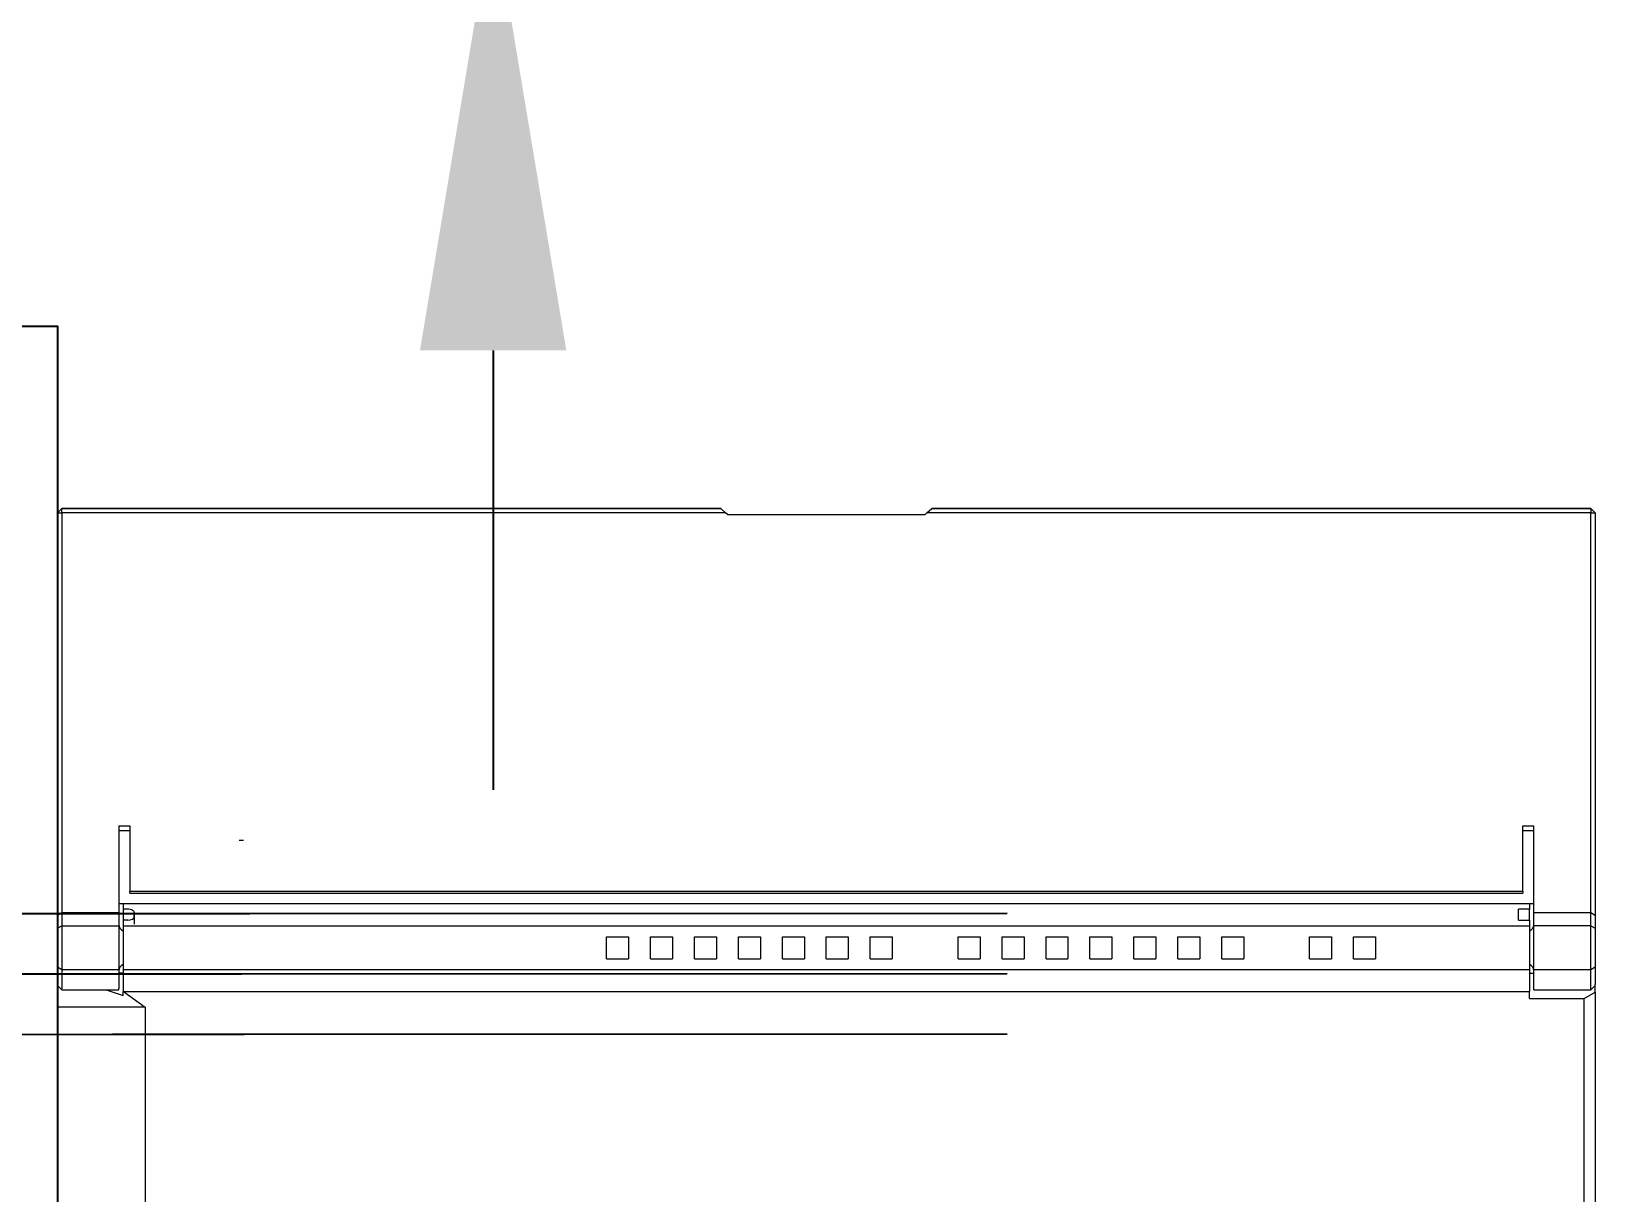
# Model space of a CAD drawing. Header units: millimetres. Extents: x -3630 to 1270, y -52213 to -49192.
# Drawn here: x -1351.1 to -1279.7, y -51683.1 to -51630.3 of the extents above; entities that cross this region are included whole.
import ezdxf

# ---------------------------------------------------------------- set-up
doc = ezdxf.new("R2010")
doc.units = ezdxf.units.MM
doc.linetypes.add('CENTER', pattern=[2, 1.25, -0.25, 0.25, -0.25])
doc.layers.add('1', color=1, linetype='CENTER')
doc.styles.add('HZ', font='')
doc.styles.get('HZ').set_extended_font_data('SimSun')
doc.dimstyles.new('30', dxfattribs={"dimtxt": 30, "dimasz": 20, "dimexe": 6, "dimexo": 0, "dimgap": 6, "dimtad": 1, "dimtoh": 1, "dimdec": 1, "dimzin": 9, "dimdsep": 46, "dimtxsty": 'HZ', "dimcen": 0, "dimclrd": 1, "dimclre": 1, "dimclrt": 1, "dimadec": 0, "dimazin": 0, "dimtfac": 1, "dimtdec": 1, "dimtmove": 0, "dimatfit": 3, "dimfxl": 1, "dimlwd": -1, "dimlwe": -1, "dimarcsym": 0})

# ---------------------------------------------------------------- blocks, each defined once
blk = doc.blocks.new('IOT控制器')
at = {"layer": '1', "color": 7, "linetype": 'Continuous', "lineweight": 18}
for p, q in [((692.3556906697493, 585.3652587912683), (692.5556906697464, 585.5652644266072)), ((692.3556906697493, 585.3646101305523), (692.5556906697464, 585.5646214796932)), ((692.3556906697493, 585.3646101305523), (692.5556906697464, 585.3653091531362)), ((692.3556906697493, 585.3646101305523), (692.3556906697493, 585.3652587912683)), ((692.3556906697493, 567.3922229315713), (692.3556906697493, 585.3646101305523)), ((722.3731218182991, 585.5652644266072), (692.5556906697464, 585.5652644266072)), ((692.5556906697464, 585.5652644266072), (692.5556906697464, 585.5646214796932)), ((692.5556906697464, 585.5646214796932), (722.5544046673574, 585.5646214796932)), ((692.5556906697464, 585.3653091531362), (692.5556906697464, 585.5646214796932)), ((722.7735800266171, 585.3653091531362), (692.5556906697464, 585.3653091531362)), ((692.5556906697464, 585.3653091531362), (692.5556906697464, 567.4095924923482)), ((722.5544046673574, 585.5646214796932), (722.3731218182991, 585.5652644266072)), ((722.5544046673574, 585.5646214796932), (722.7735800266171, 585.3653091531362)), ((722.8556906697493, 585.2835087575722), (722.7735800266171, 585.3653091531362)), ((731.9378013128778, 585.3653091531362), (731.8556906697493, 585.2835087575722)), ((731.9378013128778, 585.3653091531362), (732.1569766721375, 585.5646214796932)), ((762.1556906697483, 585.3653091531362), (731.9378013128778, 585.3653091531362)), ((732.3382595211995, 585.5652644266072), (732.1569766721375, 585.5646214796932)), ((732.1569766721375, 585.5646214796932), (762.1556906697483, 585.5646214796932)), ((762.1556906697483, 585.5652644266072), (732.3382595211995, 585.5652644266072)), ((762.1556906697483, 585.5652644266072), (762.3556906697493, 585.3652587912683)), ((762.1556906697483, 585.5646214796932), (762.1556906697483, 585.5652644266072)), ((762.1556906697483, 585.5646214796932), (762.3556906697493, 585.3646101305523)), ((762.1556906697483, 585.5646214796932), (762.1556906697483, 585.3653091531362)), ((762.1556906697483, 585.3653091531362), (762.3556906697493, 585.3646101305523)), ((762.1556906697483, 567.4095924923482), (762.1556906697483, 585.3653091531362)), ((762.3556906697493, 585.3652587912683), (762.3556906697493, 585.3646101305523)), ((762.3556906697493, 585.3646101305523), (762.3556906697493, 567.3922229315713)), ((722.8556906697493, 585.2835087575722), (731.8556906697493, 585.2835087575722)), ((695.1556906697485, 571.1175069223673), (695.1556906697485, 567.4095924923482)), ((695.1556906697485, 571.1175069223673), (695.6556906697485, 571.1175069223673)), ((695.6556906697485, 571.1175069223673), (695.6556906697485, 568.1288421484812)), ((759.0556906697461, 568.1288421484812), (759.0556906697461, 571.1175069223673)), ((759.0556906697461, 571.1175069223673), (759.5556906697461, 571.1175069223673)), ((759.5556906697461, 567.4095924923482), (759.5556906697461, 571.1175069223673)), ((695.1556906697485, 570.9012136179432), (695.6556906697485, 570.9012136179432)), ((700.6299479503805, 570.4620007765936), (700.8299479503776, 570.4612397162116)), ((759.0556906697461, 570.9012136179432), (759.5556906697461, 570.9012136179432)), ((695.3556906697493, 567.5642779780093), (695.1556750447496, 567.5642779780093)), ((759.3556906697493, 567.5642779780093), (695.3556906697493, 567.5642779780093)), ((695.3556906697493, 567.5642779780093), (695.3556906697493, 567.3142779780093)), ((695.6556906697485, 568.0428205498853), (695.6556906697485, 568.1288421484812)), ((759.0556906697461, 568.1288421484812), (695.6556906697485, 568.1288421484812)), ((695.6556906697485, 568.0428205498853), (759.0556906697461, 568.0428205498853)), ((759.0556906697461, 568.1288421484812), (759.0556906697461, 568.0428205498853)), ((759.5557062947491, 567.5642779780093), (759.3556906697493, 567.5642779780093)), ((759.3556906697493, 567.5642779780093), (759.3556906697493, 567.3142779780093)), ((692.3556906697493, 566.8469068294382), (692.3556906697493, 567.3922229315713)), ((692.3556906697493, 566.5349832111012), (692.3556906697493, 566.8469068294382)), ((692.5556906697464, 567.4095924923482), (692.5556906697464, 567.0200809908222)), ((692.5556906697464, 567.0200809908222), (692.5556906697464, 566.7081573724893)), ((695.1556906697485, 567.4095924923482), (695.1556906697485, 567.0200809908222)), ((695.1556906697485, 567.0200809908222), (695.1556906697485, 566.7081573724893)), ((695.3556906697493, 567.3142779780093), (695.3556906697493, 566.8142865524742)), ((695.5556906697464, 567.3142779780093), (695.3556906697493, 567.3142779780093)), ((695.3556906697493, 566.8142779780093), (695.3556906697493, 566.5642779780093)), ((695.5556906697464, 566.8142779780093), (695.3556906697493, 566.8142779780093)), ((695.8556906697493, 566.9642779780103), (695.8556906697493, 567.1642779780112)), ((758.8556906697493, 566.8142779780093), (758.8556906697493, 567.3142779780093)), ((759.3556906697493, 567.3142779780093), (758.8556906697493, 567.3142779780093)), ((758.8556906697493, 566.8142779780093), (759.3556906697493, 566.8142779780093)), ((759.3556906697493, 566.8142865524742), (759.3556906697493, 567.3142779780093)), ((759.3556906697493, 566.8142779780093), (759.3556906697493, 566.5642779780093)), ((759.5556906697461, 567.0200809908222), (759.5556906697461, 567.4095924923482)), ((759.5556906697461, 566.7081573724893), (759.5556906697461, 567.0200809908222)), ((762.1556906697483, 567.0200809908222), (762.1556906697483, 567.4095924923482)), ((762.1556906697483, 566.7081573724893), (762.1556906697483, 567.0200809908222)), ((762.3556906697493, 567.3922229315713), (762.3556906697493, 566.8469068294382)), ((762.3556906697493, 566.8469068294382), (762.3556906697493, 566.5349832111012)), ((692.3556906697493, 566.2751292357342), (692.3556906697493, 566.5349832111012)), ((692.3556906697493, 564.8524795728903), (692.3556906697493, 566.2751292357342)), ((692.5556906697464, 566.7081573724893), (692.5556906697464, 566.2750674135413)), ((692.5556906697464, 566.2750674135413), (692.5556906697464, 564.8524177506972)), ((695.1556906697485, 566.7081573724893), (695.1556906697485, 566.2750674135413)), ((695.1556906697485, 566.2750674135413), (695.1556906697485, 564.8524177506972)), ((695.3556906697493, 566.5642779780093), (695.3556906697493, 564.5642779780093)), ((695.3556906697493, 566.5642779780093), (759.3556906697493, 566.5642779780093)), ((759.3556906697493, 566.5642779780093), (759.3556906697493, 564.5642779780093)), ((759.5556906697461, 566.2750674135413), (759.5556906697461, 566.7081573724893)), ((759.5556906697461, 564.8524177506972), (759.5556906697461, 566.2750674135413)), ((762.1556906697483, 566.2750674135413), (762.1556906697483, 566.7081573724893)), ((762.1556906697483, 564.8524177506972), (762.1556906697483, 566.2750674135413)), ((762.3556906697493, 566.5349832111012), (762.3556906697493, 566.2751292357342)), ((762.3556906697493, 566.2751292357342), (762.3556906697493, 564.8524795728903)), ((717.3556906697493, 566.0642779780093), (718.3556906697493, 566.0642779780093)), ((717.3556906697493, 565.0642779780093), (717.3556906697493, 566.0642779780093)), ((718.3556906697493, 566.0642779780093), (718.3556906697493, 565.0642779780093)), ((719.3556906697493, 566.0642779780093), (720.3556906697493, 566.0642779780093)), ((719.3556906697493, 565.0642779780093), (719.3556906697493, 566.0642779780093)), ((720.3556906697493, 566.0642779780093), (720.3556906697493, 565.0642779780093)), ((721.3556906697493, 566.0642779780093), (722.3556906697493, 566.0642779780093)), ((721.3556906697493, 565.0642779780093), (721.3556906697493, 566.0642779780093)), ((722.3556906697493, 566.0642779780093), (722.3556906697493, 565.0642779780093)), ((723.3556906697493, 566.0642779780093), (724.3556906697493, 566.0642779780093)), ((723.3556906697493, 565.0642779780093), (723.3556906697493, 566.0642779780093)), ((724.3556906697493, 566.0642779780093), (724.3556906697493, 565.0642779780093)), ((725.3556906697493, 566.0642779780093), (726.3556906697493, 566.0642779780093)), ((725.3556906697493, 565.0642779780093), (725.3556906697493, 566.0642779780093)), ((726.3556906697493, 566.0642779780093), (726.3556906697493, 565.0642779780093)), ((727.3556906697493, 566.0642779780093), (728.3556906697493, 566.0642779780093)), ((727.3556906697493, 565.0642779780093), (727.3556906697493, 566.0642779780093)), ((728.3556906697493, 566.0642779780093), (728.3556906697493, 565.0642779780093)), ((729.3556906697493, 566.0642779780093), (730.3556906697493, 566.0642779780093)), ((729.3556906697493, 565.0642779780093), (729.3556906697493, 566.0642779780093)), ((730.3556906697493, 566.0642779780093), (730.3556906697493, 565.0642779780093)), ((733.3556906697493, 566.0642779780093), (734.3556906697493, 566.0642779780093)), ((733.3556906697493, 565.0642779780093), (733.3556906697493, 566.0642779780093)), ((734.3556906697493, 566.0642779780093), (734.3556906697493, 565.0642779780093)), ((735.3556906697493, 566.0642779780093), (736.3556906697493, 566.0642779780093)), ((735.3556906697493, 565.0642779780093), (735.3556906697493, 566.0642779780093)), ((736.3556906697493, 566.0642779780093), (736.3556906697493, 565.0642779780093)), ((737.3556906697493, 566.0642779780093), (738.3556906697493, 566.0642779780093)), ((737.3556906697493, 565.0642779780093), (737.3556906697493, 566.0642779780093)), ((738.3556906697493, 566.0642779780093), (738.3556906697493, 565.0642779780093)), ((739.3556906697493, 566.0642779780093), (740.3556906697493, 566.0642779780093)), ((739.3556906697493, 565.0642779780093), (739.3556906697493, 566.0642779780093)), ((740.3556906697493, 566.0642779780093), (740.3556906697493, 565.0642779780093)), ((741.3556906697493, 566.0642779780093), (742.3556906697493, 566.0642779780093)), ((741.3556906697493, 565.0642779780093), (741.3556906697493, 566.0642779780093)), ((742.3556906697493, 566.0642779780093), (742.3556906697493, 565.0642779780093)), ((743.3556906697493, 566.0642779780093), (744.3556906697493, 566.0642779780093)), ((743.3556906697493, 565.0642779780093), (743.3556906697493, 566.0642779780093)), ((744.3556906697493, 566.0642779780093), (744.3556906697493, 565.0642779780093)), ((745.3556906697493, 566.0642779780093), (746.3556906697493, 566.0642779780093)), ((745.3556906697493, 565.0642779780093), (745.3556906697493, 566.0642779780093)), ((746.3556906697493, 566.0642779780093), (746.3556906697493, 565.0642779780093)), ((749.3556906697493, 566.0642779780093), (750.3556906697493, 566.0642779780093)), ((749.3556906697493, 565.0642779780093), (749.3556906697493, 566.0642779780093)), ((750.3556906697493, 566.0642779780093), (750.3556906697493, 565.0642779780093)), ((751.3556906697493, 566.0642779780093), (752.3556906697493, 566.0642779780093)), ((751.3556906697493, 565.0642779780093), (751.3556906697493, 566.0642779780093)), ((752.3556906697493, 566.0642779780093), (752.3556906697493, 565.0642779780093)), ((692.3556906697493, 564.5927183308113), (692.3556906697493, 564.8524795728903)), ((692.5556906697464, 564.8524177506972), (692.5556906697464, 564.4194823472342)), ((695.1556906697485, 564.8524177506972), (695.1556906697485, 564.4194823472342)), ((717.3556906697493, 565.0642779780093), (718.3556906697493, 565.0642779780093)), ((719.3556906697493, 565.0642779780093), (720.3556906697493, 565.0642779780093)), ((721.3556906697493, 565.0642779780093), (722.3556906697493, 565.0642779780093)), ((723.3556906697493, 565.0642779780093), (724.3556906697493, 565.0642779780093)), ((725.3556906697493, 565.0642779780093), (726.3556906697493, 565.0642779780093)), ((727.3556906697493, 565.0642779780093), (728.3556906697493, 565.0642779780093)), ((729.3556906697493, 565.0642779780093), (730.3556906697493, 565.0642779780093)), ((733.3556906697493, 565.0642779780093), (734.3556906697493, 565.0642779780093)), ((735.3556906697493, 565.0642779780093), (736.3556906697493, 565.0642779780093)), ((737.3556906697493, 565.0642779780093), (738.3556906697493, 565.0642779780093)), ((739.3556906697493, 565.0642779780093), (740.3556906697493, 565.0642779780093)), ((741.3556906697493, 565.0642779780093), (742.3556906697493, 565.0642779780093)), ((743.3556906697493, 565.0642779780093), (744.3556906697493, 565.0642779780093)), ((745.3556906697493, 565.0642779780093), (746.3556906697493, 565.0642779780093)), ((749.3556906697493, 565.0642779780093), (750.3556906697493, 565.0642779780093)), ((751.3556906697493, 565.0642779780093), (752.3556906697493, 565.0642779780093)), ((759.5556906697461, 564.4194823472342), (759.5556906697461, 564.8524177506972)), ((762.1556906697483, 564.4194823472342), (762.1556906697483, 564.8524177506972)), ((762.3556906697493, 564.8524795728903), (762.3556906697493, 564.5927183308113)), ((692.3556906697493, 563.8817743397982), (692.3556906697493, 564.5927183308113)), ((692.5556906697464, 564.4194823472342), (692.5556906697464, 563.7085383562212)), ((695.3556906697493, 564.4048769012502), (695.1556750447496, 564.4048769012502)), ((695.1556906697485, 564.4194823472342), (695.1556906697485, 563.7085383562212)), ((695.3556906697493, 564.5642779780093), (695.3556906697493, 563.5642779780093)), ((695.3556906697493, 564.5642779780093), (759.3556906697493, 564.5642779780093)), ((759.3556906697493, 564.5642779780093), (759.3556906697493, 563.5642779780093)), ((759.3556906697493, 564.4098769012512), (759.5557062947491, 564.4098769012512)), ((759.5556906697461, 563.7085383562212), (759.5556906697461, 564.4194823472342)), ((762.1556906697483, 563.7085383562212), (762.1556906697483, 564.4194823472342)), ((762.3556906697493, 564.5927183308113), (762.3556906697493, 563.8817743397982)), ((692.3556906697493, 563.8416283151662), (692.3556906697493, 563.8817743397982)), ((692.3556906697493, 563.8416283151662), (692.5556906697464, 563.6416283151652)), ((692.3556906697493, 562.8642779780123), (692.3556906697493, 563.8416100350432)), ((692.5556906697464, 563.6416283151652), (692.5556906697464, 563.7085383562212)), ((692.5556906697464, 563.6416283151652), (695.1556906697485, 563.6416283151652)), ((694.5783067575801, 563.6416378034182), (695.3556906697493, 563.3945562423162)), ((695.1556906697485, 563.6416283151652), (695.1556906697485, 563.7085383562212)), ((695.3556906697493, 563.3945562423162), (695.3556906697493, 563.5642779780093)), ((695.3556906697493, 563.5642779780093), (695.3657411760876, 563.5642779780093)), ((695.3657411760876, 563.5642779780093), (696.3556906697493, 562.8642779780123)), ((695.3657411760876, 563.5642779780093), (759.3556906697493, 563.5642779780093)), ((759.3556906697493, 563.2551763628712), (759.3556906697493, 563.5642779780093)), ((759.3556906697493, 563.2551763628712), (761.8556906697493, 563.2551763628712)), ((759.5556906697461, 563.6416283151652), (759.5556906697461, 563.7085383562212)), ((759.5556906697461, 563.6416283151652), (762.1556906697483, 563.6416283151652)), ((761.8556906697493, 563.2551763628712), (762.3556906697493, 563.5438514974692)), ((761.8556906697493, 527.8783795931472), (761.8556906697493, 563.2551763628712)), ((762.1556906697483, 563.6416283151652), (762.3556906697493, 563.8416283151662)), ((762.1556906697483, 563.6416283151652), (762.1556906697483, 563.7085383562212)), ((762.3556906697493, 563.8416283151662), (762.3556906697493, 563.8817743397982)), ((762.3556906697493, 563.5438514974692), (762.3556906697493, 563.8416289199002)), ((762.3556906697493, 563.5438514974692), (762.3556906697493, 527.5897044585532)), ((692.3556906697493, 527.8863779780103), (692.3556906697493, 562.8642779780123)), ((696.3556906697493, 562.8642779780123), (692.3556906697493, 562.8642779780123)), ((696.3556906697493, 562.8642779780123), (696.3556906697493, 545.5642779780093))]:
    blk.add_line(p, q, dxfattribs=at)
at = {"layer": '1', "color": 7, "linetype": 'Continuous', "lineweight": 13}
for p, q in [((692.5556906697464, 567.1502924246072), (692.3556906697493, 567.0292028367393)), ((695.1556906697485, 567.1502924246072), (692.5556906697464, 567.1502924246072)), ((695.8556906697493, 567.1642744593362), (695.8556906697493, 566.6347257146763)), ((762.1556906697483, 567.1502924246072), (759.5556906697461, 567.1502924246072)), ((762.3556906697493, 567.0292028367393), (762.1556906697483, 567.1502924246072)), ((692.3556906697493, 566.4483343082162), (692.5556906697464, 566.5637425343432)), ((692.5556906697464, 566.5637425343432), (695.1556906697485, 566.5637425343432)), ((762.1556906697483, 566.5637425343432), (759.5556906697461, 566.5637425343432)), ((762.1556906697483, 566.5637425343432), (762.3556906697493, 566.4483343082162)), ((692.5556906697464, 564.5637426298953), (692.3556906697493, 564.6792745004083)), ((762.3556906697493, 564.6792745004083), (762.1556906697483, 564.5637426298953)), ((695.1556906697485, 564.5637426298953), (692.5556906697464, 564.5637426298953)), ((762.1556906697483, 564.5637426298953), (759.5556906697461, 564.5637426298953))]:
    blk.add_line(p, q, dxfattribs=at)
at = {"layer": '1', "color": 7, "linetype": 'Continuous', "lineweight": 18}
for centre, start, end in [((695.4556906697478, 566.6142779780123), 180, 250.5276562500088), ((759.2556906697473, 566.6142779780123), 289.4723437499911, 0), ((695.4556906697478, 564.5142779780092), 109.4723437499912, 180), ((759.2556906697473, 564.5142779780092), 0, 70.52765625000885)]:
    blk.add_arc(centre, 0.3, start, end, dxfattribs=at)
for centre, start_param, end_param in [((695.5556906697464, 567.1642779780112), 0, 1.570796326794898), ((695.5556906697464, 566.9642779780103), 4.71238898038469, 6.283185307179586)]:
    blk.add_ellipse(centre, major_axis=(0.3, 0), ratio=0.5000000000000018, start_param=start_param, end_param=end_param, dxfattribs=at)
blk = doc.blocks.new('*D98')
at = {"color": 1, "transparency": 16777216}
for p, q in [((-1330.10589016224, -51574.81224654272), (-1330.10589016224, -51554.81224654272)), ((-1273.749771575364, -51594.81224654272), (-1336.10589016224, -51594.81224654272)), ((-1330.10589016224, -51594.81224654272), (-1330.10589016224, -51624.81224654272)), ((-1273.749771575364, -51624.81224654272), (-1336.10589016224, -51624.81224654272)), ((-1330.10589016224, -51644.81224654272), (-1330.10589016224, -51664.81224654272))]:
    blk.add_line(p, q, dxfattribs=at)
for points in [[(-1333.439223495573, -51574.81224654272), (-1326.772556828907, -51574.81224654272), (-1330.10589016224, -51594.81224654272)], [(-1333.439223495573, -51644.81224654272), (-1326.772556828907, -51644.81224654272), (-1330.10589016224, -51624.81224654272)]]:
    blk.add_solid(points, dxfattribs=at)
at = {"layer": 'Defpoints', "color": 0, "transparency": 16777216}
for p in [(-1273.749771575364, -51594.81224654272), (-1330.10589016224, -51624.81224654272), (-1273.749771575364, -51624.81224654272)]:
    blk.add_point(p, dxfattribs=at)
at = {"color": 1, "transparency": 16777216, "insert": (-1351.105890162254, -51609.81224654271), "char_height": 30, "attachment_point": 5, "rotation": 90, "style": 'HZ'}
blk.add_mtext('30', dxfattribs=at)
blk = doc.blocks.new('35mm导轨')
at = {"color": 7, "linetype": 'Continuous'}
for p, q in [((29.5, 0), (29.5, -34.27561068926661)), ((35, 0), (35, -34.52561131073162)), ((29.5, -40.27561068926661), (29.5, -75)), ((35, -40.52561068926661), (35, -75))]:
    blk.add_line(p, q, dxfattribs=at)
at = {"color": 2, "linetype": 'Continuous'}
for p, q in [((32.25, 0), (32.25, -34.15061131073162)), ((32.25, -40.15061131073162), (32.25, -75))]:
    blk.add_line(p, q, dxfattribs=at)
at = {"color": 2}
blk.add_line((32.25, -34.15061131073162), (32.25, -40.15061131073162), dxfattribs=at)
for p, q in [((29.5, -34.27561068926661), (29.5, -40.27561068926661)), ((35, -34.52561131073162), (35, -40.52561068926661))]:
    blk.add_line(p, q)

msp = doc.modelspace()

# ---------------------------------------------------------------- linework, layer by layer
at = {"linetype": 'ByBlock', "lineweight": -2}
msp.add_lwpolyline([(-1393.858578252522, -51643.70867399911), (-1349.940682755059, -51643.70867399911), (-1349.940682755059, -51731.65431277325), (-1393.858578252522, -51731.65431277325)], close=True, dxfattribs=at)

# ---------------------------------------------------------------- block references
msp.add_blockref('IOT控制器', (-2042.296373424809, -52237.56385122116))
at = {"color": 7, "rotation": 90.03069121160108}
msp.add_blockref('35mm导轨', (-1381.692195303263, -51705.46129946438), dxfattribs=at)

# ---------------------------------------------------------------- dimensions: what is measured, and where the dimension line sits
dim = msp.add_linear_dim(base=(-1330.10589016224, -51624.81224654272), p1=(-1273.749771575363, -51594.81224654269), p2=(-1273.749771575363, -51624.81224654269), angle=90, dimstyle='30')
dim.commit()
dim.dimension.update_dxf_attribs({"geometry": '*D98', "text_midpoint": (-1330.105890162254, -51609.81224654271), "dimtype": 160})

doc.saveas('drawing.dxf')
